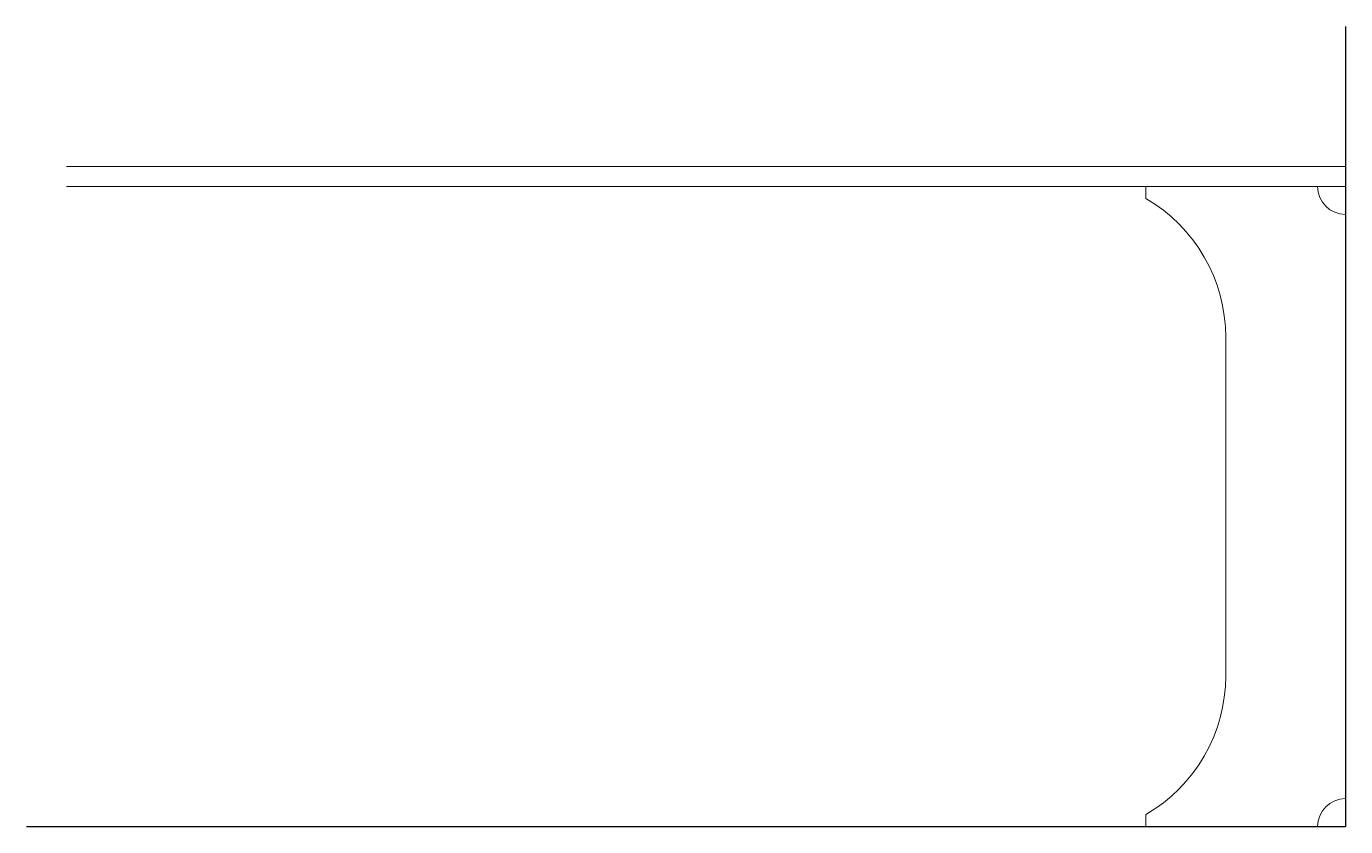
# Model space of a CAD drawing. Header units: millimetres. Extents: x 959 to 4939, y 82 to 1082.
# Drawn here: x 3289 to 4939, y 82 to 1082 of the extents above; entities outside this region: 1.
import ezdxf

# ---------------------------------------------------------------- set-up
doc = ezdxf.new("R2010")
doc.units = ezdxf.units.MM
doc.layers.add('100-DF1', color=7, linetype='Continuous')
doc.layers.add('200-CO3', color=7, linetype='Continuous')

msp = doc.modelspace()

# ---------------------------------------------------------------- linework, layer by layer
at = {"layer": '100-DF1', "color": 7, "linetype": 'Continuous', "lineweight": 15}
for p, q in [((3339, 907), (4939, 907)), ((3339, 882), (4939, 882)), ((4689, 882), (4689, 867)), ((959, 742), (959, 727)), ((4789, 270.2), (4789, 693.8)), ((4689, 82), (4689, 97))]:
    msp.add_line(p, q, dxfattribs=at)
at = {"layer": '100-DF1', "color": 0, "linetype": 'Continuous', "lineweight": 15}
for centre, start, end in [((4939, 882), 180, 270), ((4939, 82), 90, 180)]:
    msp.add_arc(centre, 35, start, end, dxfattribs=at)
at = {"layer": '100-DF1', "color": 7, "linetype": 'Continuous', "lineweight": 15}
for centre, start, end in [((4589, 693.8), 0, 60), ((4589, 270.2), 300, 0)]:
    msp.add_arc(centre, 200, start, end, dxfattribs=at)
at = {"layer": '200-CO3', "color": 3, "linetype": 'Continuous'}
for p in [(4939, 1082), (3289, 82)]:
    msp.add_line(p, (4939, 82), dxfattribs=at)

doc.saveas('drawing.dxf')
